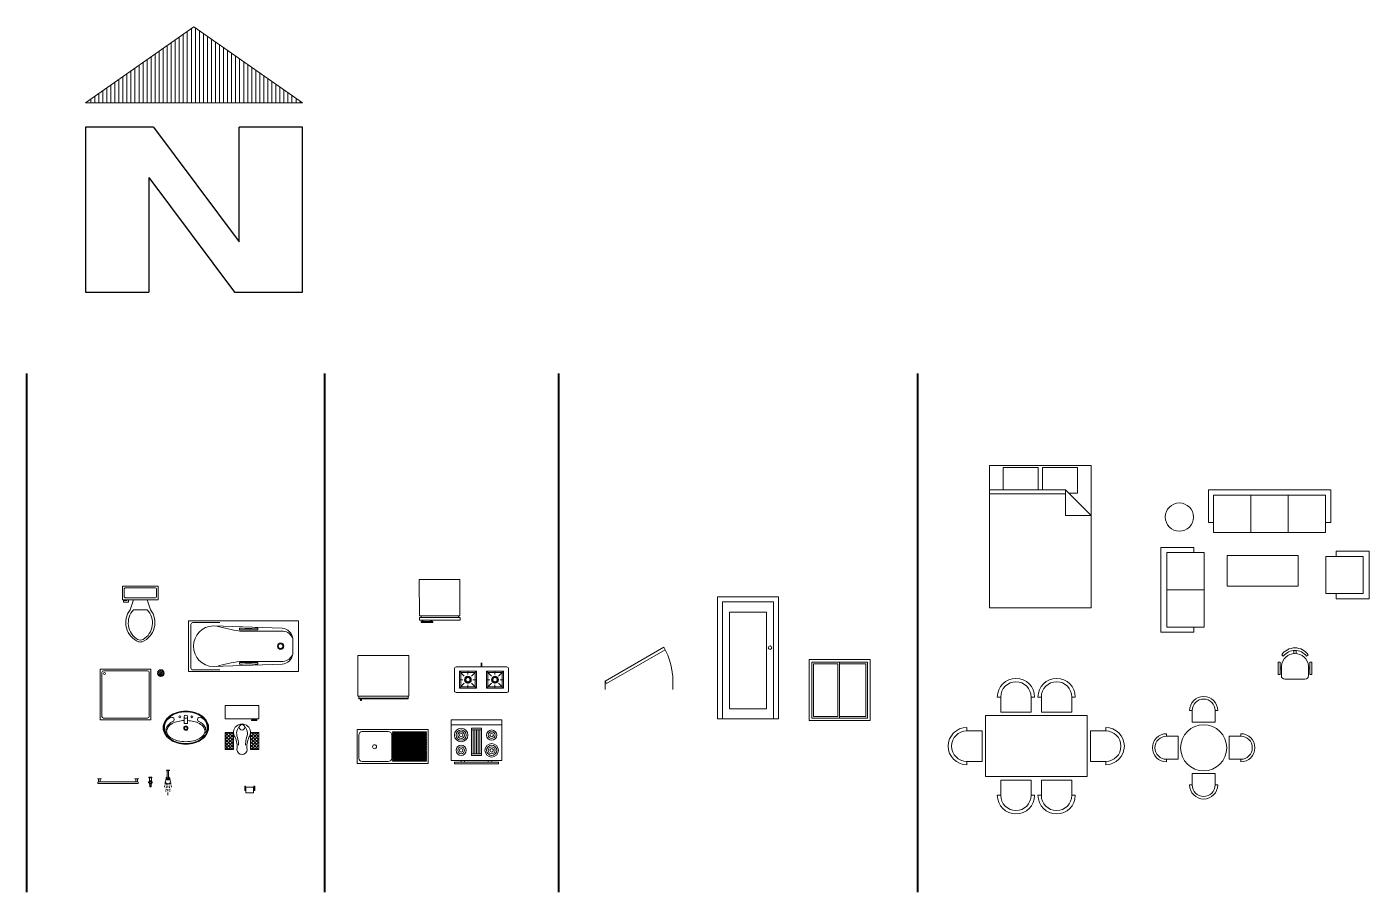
# Model space of a CAD drawing. Header units: inches. Extents: x 1987 to 3775, y 142 to 1299.
# Drawn here: x 2982 to 3775, y 142 to 653 of the extents above; entities that cross this region are included whole.
import ezdxf

# ---------------------------------------------------------------- set-up
doc = ezdxf.new("R2010")
doc.units = ezdxf.units.IN
doc.header["$MEASUREMENT"] = 0
for name, color, linetype, lineweight in [('DOOR_0.09', 44, 'Continuous', 9), ('ELEV_LINE_0.09', 63, 'Continuous', 9), ('FURNITURE', 36, 'Continuous', 15), ('Kitchen Fixture', 213, 'Continuous', 15), ('TEXT', 7, 'Continuous', 13), ('Toilet Fixture_0.09', 54, 'Continuous', 9), ('WALL_0.40', 7, 'Continuous', 40)]:
    doc.layers.add(name, color=color, linetype=linetype, lineweight=lineweight)

# ---------------------------------------------------------------- blocks, each defined once
blk = doc.blocks.new('*U98')
for p, q in [((9.5, -6), (9.5, -2)), ((-10, -8.5), (-8, -8.5)), ((-10, -9.5), (-10, -8.5)), ((-7, -9.5), (-10, -9.5)), ((-8, -8.5), (-8, -8)), ((-7, -8), (-7, -9.5)), ((-4, -8), (-6, -14)), ((4, -14), (-4, -14)), ((4, -8), (6, -14))]:
    blk.add_line(p, q)
blk.add_lwpolyline([(10.5, -8), (10.5, 0), (-10.5, 0), (-10.5, -8)], close=True)
for points in [[(-9.5, -2), (-9.5, -6)], [(8.5, -1), (-8.5, -1)], [(-8.5, -7), (8.5, -7)]]:
    blk.add_lwpolyline(points)
for centre, radius, start, end in [((-8.62, -1.88), 0.884, 81.8699, 188.1301), ((-8.62, -6.12), 0.884, 171.8699, 278.1301), ((8.62, -1.88), 0.884, 351.8699, 98.1301), ((8.62, -6.12), 0.884, 261.8699, 8.1301), ((3.52, -21.58), 12.17, 141.46911, 247.97143), ((4.2, -21.82), 11.33, 136.36773, 238.94682), ((-3.52, -21.58), 12.17, 292.02843, 38.53071), ((-4.2, -21.82), 11.33, 301.05301, 43.63209), ((0, -27.88), 4, 245.73182, 294.26817), ((0, -29), 4, 254.86053, 285.13947)]:
    blk.add_arc(centre, radius, start, end)
blk = doc.blocks.new('*U100')
for p, q in [((0, 0), (0, -5)), ((40, 0), (40, -5))]:
    blk.add_line(p, q)
blk.add_lwpolyline([(0, 0), (34.64, 20), (35.52, 18.48), (0.87, -1.52)], close=True)
blk.add_arc((0, 0), 40, 0, 30)
blk = doc.blocks.new('*U103')
blk.add_lwpolyline([(3.12, 0.01), (0.12, 0.01), (0.12, 72.01), (36.12, 72.01), (36.12, 0.01), (33.12, 0.01)])
for points in [[(33.12, 68.99), (33.12, 0.01), (3.12, 0.01), (3.12, 68.99)], [(29.12, 6.01), (29.12, 62.99), (7.12, 62.99), (7.12, 6.01)]]:
    blk.add_lwpolyline(points, close=True)
blk.add_circle((31.12, 42.01), 1)
blk = doc.blocks.new('*U105')
for p, q in [((1.5, 1.5), (1.5, 34.5)), ((1.5, 34.5), (18, 34.5)), ((18, 1.5), (18, 34.5)), ((18, 34.5), (34.5, 34.5)), ((34.5, 34.5), (34.5, 1.5)), ((18, 1.5), (1.5, 1.5)), ((34.5, 1.5), (18, 1.5))]:
    blk.add_line(p, q)
blk.add_lwpolyline([(0, 0), (0, 36), (36, 36), (36, 0)], close=True)
for points in [[(17, 33.5), (17, 2.5), (2.5, 2.5), (2.5, 33.5), (17, 33.5)], [(18, 33.5), (33.5, 33.5), (33.5, 2.5), (18, 2.5)]]:
    blk.add_lwpolyline(points)
blk = doc.blocks.new('Bed - Queen')
at = {"linetype": 'Continuous'}
for p, q in [((0, -80.00003), (0, 4)), ((0, 4), (59.99999, 4)), ((7.99999, 2.8), (28.79998, 2.8)), ((7.99999, -10.4), (7.99999, 2.8)), ((28.79998, 2.8), (28.79998, -10.4)), ((31.19999, 2.8), (51.99999, 2.8)), ((31.19999, -10.4), (31.19999, 2.8)), ((51.99999, 2.8), (51.99999, -12.4)), ((59.99999, 4), (59.99999, -80.00003)), ((0, -10.4), (44.8, -10.4)), ((44.8, -12.8), (0, -12.8)), ((59.99999, -25.6), (44.8, -10.4)), ((44.8, -10.4), (44.8, -25.6)), ((51.99999, -12.4), (46.79936, -12.4)), ((44.8, -25.6), (59.99999, -25.6)), ((59.99999, -80.00003), (0, -80.00003))]:
    blk.add_line(p, q, dxfattribs=at)
blk = doc.blocks.new('A$C02903F4E')
at = {"layer": 'FURNITURE', "ltscale": 50}
for p, q in [((-8.11, 14.5), (-8.11, 16.34)), ((-6.7, 14.5), (-6.7, 16.34)), ((-17.27, 2.34), (-17.27, 9.24)), ((-17.01, 9.5), (-16.46, 9.5)), ((-16.2, 9.24), (-16.2, 2.34)), ((-14.28, 13.05), (-15.22, 13.76)), ((-0.54, 13.05), (0.4, 13.76)), ((1.38, 9.24), (1.38, 2.34)), ((2.19, 9.5), (1.64, 9.5)), ((2.45, 2.34), (2.45, 9.24)), ((-16.46, 2.08), (-17.01, 2.08)), ((-16.2, 5.26), (-16.2, 6.41)), ((-16.2, 6.41), (-15.45, 6.41)), ((-15.45, 5.26), (-16.2, 5.26)), ((-15.45, 1.51), (-15.45, 7.2)), ((-15.45, 6.41), (-15.45, 5.26)), ((0.63, 7.2), (0.63, 1.51)), ((1.38, 6.41), (0.63, 6.41)), ((0.63, 6.41), (0.63, 5.26)), ((0.63, 5.26), (1.38, 5.26)), ((1.38, 5.26), (1.38, 6.41)), ((1.64, 2.08), (2.19, 2.08)), ((-1.51, -0.63), (-13.31, -0.63))]:
    blk.add_line(p, q, dxfattribs=at)
for centre, radius, start, end in [((-7.41, 8.43), 9.46, 34.3334, 145.6666), ((-7.41, 7.61), 8.76, 38.36664, 141.63336), ((-17.01, 9.24), 0.258, 90, 180), ((-16.46, 9.24), 0.258, 0, 90), ((-7.41, 6.46), 8.07, 5.24347, 174.75653), ((1.64, 9.24), 0.258, 90, 180), ((2.19, 9.24), 0.258, 0, 90), ((-17.01, 2.34), 0.258, 180, 270), ((-16.46, 2.34), 0.258, 270, 0), ((-13.31, 1.51), 2.14, 180, 270), ((-1.51, 1.51), 2.14, 270, 0), ((1.64, 2.34), 0.258, 180, 270), ((2.19, 2.34), 0.258, 270, 0)]:
    blk.add_arc(centre, radius, start, end, dxfattribs=at)
blk = doc.blocks.new('A$C2E53110E')
at = {"layer": 'FURNITURE'}
for p, q in [((-15.4, 32.48), (-16.91, 32.48)), ((-15.4, 32.48), (-15.4, 25.68)), ((-0.28, 32.48), (-1.79, 32.48)), ((-1.79, 32.48), (-1.79, 25.68)), ((-1.79, 25.68), (-15.4, 25.68)), ((-30.52, 18.87), (-30.52, 17.36)), ((-30.52, 17.36), (-23.72, 17.36)), ((-23.72, 17.36), (-23.72, 3.75)), ((13.33, 17.36), (6.53, 17.36)), ((6.53, 3.75), (6.53, 17.36)), ((13.33, 17.36), (13.33, 18.87)), ((-30.52, 3.75), (-23.72, 3.75)), ((-30.52, 3.75), (-30.52, 2.24)), ((13.33, 3.75), (6.53, 3.75)), ((13.33, 2.24), (13.33, 3.75)), ((-15.4, -4.57), (-1.79, -4.57)), ((-15.4, -11.37), (-15.4, -4.57)), ((-1.79, -11.37), (-1.79, -4.57)), ((-16.91, -11.37), (-15.4, -11.37)), ((-1.79, -11.37), (-0.28, -11.37))]:
    blk.add_line(p, q, dxfattribs=at)
blk.add_circle((-8.59, 10.55), 13.61, dxfattribs=at)
for centre, radius, start, end in [((-8.59, 32.48), 8.32, 0, 180), ((-8.59, 32.48), 6.81, 0, 180), ((-30.52, 10.55), 8.32, 90, 270), ((-30.52, 10.55), 6.81, 90, 270), ((13.33, 10.55), 8.32, 270, 90), ((13.33, 10.55), 6.81, 270, 90), ((-8.59, -11.37), 8.32, 180, 0), ((-8.59, -11.37), 6.81, 180, 0)]:
    blk.add_arc(centre, radius, start, end, dxfattribs=at)
blk = doc.blocks.new('A$C69E77B31')
at = {"layer": 'FURNITURE', "ltscale": 50}
for p, q in [((-44.64, 47), (-46.64, 47)), ((-44.64, 47), (-44.64, 38)), ((-24.64, 47), (-26.64, 47)), ((-26.64, 47), (-26.64, 38)), ((-22.64, 47), (-20.64, 47)), ((-20.64, 47), (-20.64, 38)), ((-2.64, 47), (-2.64, 38)), ((-2.64, 47), (-0.64, 47)), ((-26.64, 38), (-44.64, 38)), ((-20.64, 38), (-2.64, 38)), ((-64.64, 29), (-64.64, 27)), ((-64.64, 27), (-55.64, 27)), ((-55.64, 27), (-55.64, 9)), ((17.36, 27), (8.36, 27)), ((8.36, 9), (8.36, 27)), ((17.36, 27), (17.36, 29)), ((-64.64, 9), (-55.64, 9)), ((-64.64, 9), (-64.64, 7)), ((17.36, 9), (8.36, 9)), ((17.36, 7), (17.36, 9)), ((-44.64, -2), (-26.64, -2)), ((-44.64, -11), (-44.64, -2)), ((-26.64, -11), (-26.64, -2)), ((-2.64, -2), (-20.64, -2)), ((-20.64, -11), (-20.64, -2)), ((-2.64, -11), (-2.64, -2)), ((-46.64, -11), (-44.64, -11)), ((-26.64, -11), (-24.64, -11)), ((-20.64, -11), (-22.64, -11)), ((-0.64, -11), (-2.64, -11))]:
    blk.add_line(p, q, dxfattribs=at)
at = {"layer": 'FURNITURE'}
blk.add_lwpolyline([(-53.64, 0), (-53.64, 36), (6.36, 36), (6.36, 0), (-53.64, 0)], dxfattribs=at)
at = {"layer": 'FURNITURE', "ltscale": 50}
for centre, radius, start, end in [((-35.64, 47), 11, 0, 180), ((-35.64, 47), 9, 0, 180), ((-11.64, 47), 11, 0, 180), ((-11.64, 47), 9, 0, 180), ((-64.64, 18), 11, 90, 270), ((-64.64, 18), 9, 90, 270), ((17.36, 18), 11, 270, 90), ((17.36, 18), 9, 270, 90), ((-35.64, -11), 11, 180, 0), ((-35.64, -11), 9, 180, 0), ((-11.64, -11), 11, 180, 0), ((-11.64, -11), 9, 180, 0)]:
    blk.add_arc(centre, radius, start, end, dxfattribs=at)
blk = doc.blocks.new('A$C20F47652')
at = {"layer": 'FURNITURE', "ltscale": 50}
for p, q in [((0, -5.44), (0, 16.56)), ((22, 16.56), (0, 16.56)), ((6, 16.56), (6, 19.57)), ((25.53, 19.57), (6, 19.57)), ((22, -5.44), (22, 16.56)), ((25.53, -8.56), (25.53, 19.57)), ((22, -5.44), (0, -5.44)), ((6, -8.56), (6, -5.44)), ((25.53, -8.56), (6, -8.56))]:
    blk.add_line(p, q, dxfattribs=at)
blk = doc.blocks.new('A$C0850798D')
at = {"layer": 'FURNITURE', "ltscale": 50}
for p, q in [((-25.53, -8.98), (-25.53, 41.15)), ((-25.53, 41.15), (-6, 41.15)), ((-6, 38.14), (-6, 41.15)), ((-22, -5.86), (-22, 38.14)), ((-22, 38.14), (0, 38.14)), ((0, 16.14), (0, 38.14)), ((-22, 16.14), (0, 16.14)), ((0, -5.86), (0, 16.14)), ((-22, -5.86), (0, -5.86)), ((-6, -8.98), (-6, -5.86)), ((-25.53, -8.98), (-6, -8.98))]:
    blk.add_line(p, q, dxfattribs=at)
blk = doc.blocks.new('A$C29E35D74')
at = {"layer": 'FURNITURE', "ltscale": 50}
for p, q in [((-14.08, 3.12), (-14.08, -16)), ((57.95, 3.12), (-14.08, 3.12)), ((-11.17, 0), (-11.17, -22)), ((54.83, 0), (-11.17, 0)), ((10.83, 0), (10.83, -22)), ((10.83, 0), (10.83, -22)), ((32.83, 0), (32.83, -22)), ((54.83, 0), (54.83, -22)), ((57.95, 3.12), (57.95, -16)), ((-11.17, -16), (-14.08, -16)), ((32.83, -22), (-11.17, -22)), ((54.83, -22), (32.83, -22)), ((57.95, -16), (54.83, -16))]:
    blk.add_line(p, q, dxfattribs=at)
blk = doc.blocks.new('Water Hole')
at = {"layer": 'Toilet Fixture_0.09'}
for p, q in [((654779.63, 479848.58), (654782.04, 479850.98)), ((654779.69, 479849.7), (654780.91, 479850.92)), ((654779.97, 479847.85), (654782.76, 479850.64)), ((654780.52, 479847.34), (654783.27, 479850.09)), ((654781.29, 479847.05), (654783.56, 479849.32)), ((654782.63, 479847.33), (654783.28, 479847.98))]:
    blk.add_line(p, q, dxfattribs=at)
blk.add_circle((654781.58, 479849.03), 2, dxfattribs=at)
blk = doc.blocks.new('A$C00294823')
at = {"layer": 'Toilet Fixture_0.09'}
for points in [[(13.39, 19.46, -0.073221), (18.69, 18.68, -0.084204), (22.86, 16.61, -0.106479), (26.06, 13.05, -0.1519), (26.78, 9.73, -0.130253), (25.84, 6.18, -0.106479), (22.86, 2.85, -0.084204), (18.69, 0.78, -0.073221), (13.39, 0, -0.073221), (8.1, 0.78, -0.084204), (3.92, 2.85, -0.106479), (0.94, 6.18, -0.130253), (0, 9.73, -0.130253), (0.94, 13.28, -0.106479), (3.92, 16.61, -0.084204), (8.1, 18.68, -0.073221)], [(13.39, 19.05, -0.073221), (18.57, 18.28, -0.084204), (22.62, 16.28, -0.106479), (25.69, 12.84, -0.152752), (26.37, 9.75, -0.130923), (25.48, 6.39, -0.106479), (22.62, 3.19, -0.084204), (18.57, 1.18, -0.073221), (13.39, 0.42, -0.073221), (8.22, 1.18, -0.084204), (4.17, 3.19, -0.106479), (1.3, 6.39, -0.130253), (0.42, 9.73, -0.130253), (1.3, 13.08, -0.106479), (4.17, 16.28, -0.084204), (8.22, 18.28, -0.073221)]]:
    blk.add_lwpolyline(points, format="xyb", close=True, dxfattribs=at)
for points in [[(2.18, 8.24, -0.440274), (2.22, 10.24, -0.183567), (5.65, 13.3, 1.108785), (4.26, 15.71, 0.453461), (1.85, 6.58, 0.531728)], [(12.37, 16.17), (12.37, 12.42, 0.414214), (12.69, 12.09), (14.09, 12.09, 0.414214), (14.42, 12.42), (14.42, 16.17)], [(24.54, 8.18, 0.461537), (24.56, 10.24, 0.183567), (21.13, 13.3, -1.108785), (22.52, 15.71, -0.453461), (24.93, 6.58, -0.531728)], [(13.35, 1.44, -0.056158), (8.78, 1.95, -0.069921), (5.32, 3.27, -0.106037), (2.56, 5.66), (1.99, 7.69), (2.72, 9.86, -0.106037), (5.32, 12.12, -0.069921), (8.78, 13.43, -0.044222), (12.37, 13.93, -0.056158)], [(14.42, 13.92, -0.04309), (17.92, 13.43, -0.069921), (21.37, 12.12, -0.106037), (23.98, 9.86), (24.7, 7.69), (23.98, 5.53, -0.106037), (21.37, 3.27, -0.069921), (17.92, 1.95, -0.056158), (13.35, 1.44, -0.056158)]]:
    blk.add_lwpolyline(points, format="xyb", dxfattribs=at)
for centre, radius in [((9.78, 16.17), 0.556), ((13.39, 16.17), 1.02), ((17.01, 16.17), 0.556), ((13.39, 9.45), 1.25), ((13.39, 9.45), 0.834)]:
    blk.add_circle(centre, radius, dxfattribs=at)
blk = doc.blocks.new('A$C08D313BD')
at = {"layer": 'Toilet Fixture_0.09'}
for points in [[(-4.06, 2.01), (-4.56, 2.01), (-4.56, 4), (-4.06, 4)], [(-3.81, 2.01), (-4.56, 2.01), (-4.56, 1.51), (-3.81, 1.51)], [(-3.81, 3.49), (0.69, 3.49), (0.69, 0), (-3.81, 0)], [(0.69, 2.01), (1.44, 2.01), (1.44, 1.51), (0.69, 1.51)], [(0.94, 2.01), (1.44, 2.01), (1.44, 4), (0.94, 4)]]:
    blk.add_lwpolyline(points, close=True, dxfattribs=at)
blk = doc.blocks.new('A$C7DEE08CA')
at = {"layer": 'Toilet Fixture_0.09'}
for p, q in [((-16.42, 0), (-16.42, 10)), ((-16.42, 10), (-11.42, 10)), ((-12.21, 10), (-16.42, 5.79)), ((-14.16, 10), (-16.42, 7.73)), ((-16.1, 10), (-16.42, 9.68)), ((-16.42, 10), (-11.42, 5)), ((-11.42, 8.84), (-16.42, 3.84)), ((-16.42, 8.06), (-11.42, 3.06)), ((-14.48, 10), (-11.42, 6.95)), ((-12.53, 10), (-11.42, 8.89)), ((-11.42, 10), (-11.42, 0)), ((-1.42, 10), (-1.42, 0)), ((3.58, 10), (-1.42, 10)), ((3.34, 10), (-1.42, 5.23)), ((1.4, 10), (-1.42, 7.18)), ((-0.55, 10), (-1.42, 9.12)), ((-1.42, 8.61), (3.58, 3.61)), ((3.58, 8.29), (-1.42, 3.29)), ((-0.87, 10), (3.58, 5.56)), ((1.08, 10), (3.58, 7.5)), ((3.02, 10), (3.58, 9.45)), ((3.58, 0), (3.58, 10)), ((-11.42, 6.9), (-16.42, 1.9)), ((-16.42, 6.11), (-11.42, 1.11)), ((-16.42, 4.17), (-12.26, 0)), ((-16.42, 2.22), (-14.2, 0)), ((-16.42, 0.28), (-16.14, 0)), ((-11.42, 4.96), (-16.38, 0)), ((-11.42, 3.01), (-14.44, 0)), ((-11.42, 1.07), (-12.49, 0)), ((-1.42, 6.67), (3.58, 1.67)), ((3.58, 6.34), (-1.42, 1.34)), ((-1.42, 4.73), (3.3, 0)), ((-1.42, 2.78), (1.36, 0)), ((-1.42, 0.84), (-0.59, 0)), ((3.58, 4.4), (-0.82, 0)), ((3.58, 2.45), (1.12, 0)), ((3.58, 0.51), (3.07, 0)), ((-11.42, 0), (-16.42, 0)), ((-1.42, 0), (3.58, 0))]:
    blk.add_line(p, q, dxfattribs=at)
blk.add_lwpolyline([(-16.42, 26), (3.58, 26), (3.58, 18), (-16.42, 18)], close=True, dxfattribs=at)
blk.add_lwpolyline([(2.26, 18), (2.26, 17), (-0.74, 17), (-0.74, 17.5), (2.26, 17.5), (1.76, 17.5), (1.76, 18)], dxfattribs=at)
blk.add_circle((-6.42, 13), 1.61, dxfattribs=at)
for centre, radius, start, end in [((-6.42, 10), 5, 325.22906, 214.77094), ((-21.73, 1.75), 12.43, 351.89015, 25.71837), ((8.88, 1.75), 12.43, 154.28163, 188.10985), ((-6.42, 0), 3, 180, 0)]:
    blk.add_arc(centre, radius, start, end, dxfattribs=at)
for points in [[(-8.43, 2.54), (-8.52, 3.7), (-8.69, 6.16), (-10.22, 9.89), (-8.88, 12.25), (-8.22, 13.42)], [(-4.42, 2.54), (-4.33, 3.7), (-4.16, 6.16), (-2.63, 9.89), (-3.97, 12.25), (-4.63, 13.42)]]:
    blk.add_open_spline(points, degree=3, knots=[0, 0, 0, 0, 3.520146, 7.428567, 11.251191, 11.251191, 11.251191, 11.251191], dxfattribs=at)
blk = doc.blocks.new('A$C03F618C1')
at = {"layer": 'Toilet Fixture_0.09'}
for p, q in [((-1.55, 6.75), (-1.06, 8.89)), ((-0.93, 9.41), (-0.93, 8.85)), ((0.92, 9.41), (0.92, 8.85)), ((1.54, 6.75), (1.06, 8.89)), ((-1.98, 3.82), (-1.85, 4.85)), ((-1.71, 5.47), (-1.61, 6.39)), ((-1.21, 1.31), (-1.16, 1.84)), ((-1.11, 2.37), (-1.06, 2.91)), ((-1, 3.48), (-0.92, 4.37)), ((-0.85, 5.01), (-0.81, 5.49)), ((0, 5.32), (0, 5.92)), ((0, 3.59), (0, 4.68)), ((0, 1.57), (0, 2.74)), ((0, -0.8), (0, 0.8)), ((0.85, 5.01), (0.8, 5.49)), ((0.99, 3.48), (0.91, 4.37)), ((1.1, 2.37), (1.05, 2.91)), ((1.2, 1.31), (1.15, 1.84)), ((1.78, 5.47), (1.68, 6.39)), ((2.05, 3.82), (1.92, 4.85))]:
    blk.add_line(p, q, dxfattribs=at)
for points in [[(0.92, 9.2, -0.037038), (0.99, 9.1, -0.138318), (1.06, 8.85, -0.138318), (0.99, 8.59, -0.107063), (0.75, 8.34, -0.080523), (0.42, 8.19, -0.068353), (0, 8.13, -0.068353), (-0.42, 8.19, -0.080523), (-0.75, 8.34, -0.107063), (-0.99, 8.59, -0.138318), (-1.06, 8.85, -0.138318), (-0.99, 9.1, -0.034344), (-0.93, 9.2, -0.080523)], [(0.39, 9.85, -0.063152), (0.65, 9.75, -0.10552), (0.86, 9.58, -0.166556), (0.92, 9.41, -0.166556), (0.86, 9.24, -0.10552), (0.65, 9.06, -0.068258), (0.37, 8.96, -0.054428), (0, 8.91, -0.054428), (-0.37, 8.96, -0.068258), (-0.66, 9.06, -0.10552), (-0.87, 9.24, -0.166556), (-0.93, 9.41, -0.166556), (-0.87, 9.58, -0.10552), (-0.66, 9.75, -0.063152), (-0.4, 9.85, -0.054428)], [(0.92, 9.36, -0.045176), (0.92, 9.31, -0.166556), (0.86, 9.14, -0.10552), (0.65, 8.96, -0.068258), (0.37, 8.86, -0.054428), (0, 8.82, -0.054428), (-0.37, 8.86, -0.068258), (-0.66, 8.96, -0.10552), (-0.87, 9.14, -0.166556), (-0.93, 9.31, -0.045176), (-0.92, 9.36, -0.10552)], [(0.92, 8.85, -0.166556), (0.86, 8.69, -0.10552), (0.65, 8.51, -0.068258), (0.37, 8.4, -0.054428), (0, 8.36, -0.054428), (-0.37, 8.4, -0.068258), (-0.66, 8.51, -0.10552), (-0.87, 8.69, -0.166556), (-0.93, 8.85, -0.166556)], [(0.39, 9.38, -0.130501), (0.36, 9.27, -0.106504), (0.28, 9.18, -0.08409), (0.15, 9.11, -0.073064), (0, 9.09, -0.073064), (-0.16, 9.11, -0.08409), (-0.28, 9.18, -0.106504), (-0.37, 9.27, -0.130501), (-0.4, 9.38, -0.130501)]]:
    blk.add_lwpolyline(points, format="xyb", dxfattribs=at)
for points in [[(0, 13.9), (-0.87, 13.9), (-0.87, 13.78)], [(-0.87, 13.78), (-0.49, 13.5), (-0.4, 13.5)], [(-0.87, 13.78), (0, 13.78)], [(-0.4, 9.38), (-0.4, 13.5)], [(-0.4, 13.5), (0, 13.5)], [(0, 13.9), (0.86, 13.9), (0.86, 13.78)], [(0.86, 13.78), (0, 13.78)], [(0.39, 13.5), (0, 13.5)], [(0.86, 13.78), (0.49, 13.5), (0.39, 13.5)], [(0.39, 9.38), (0.39, 13.5)]]:
    blk.add_lwpolyline(points, dxfattribs=at)
for centre, start, end in [((-0.06, 7.66), 211.50812, 272.04242), ((0.06, 7.66), 267.95758, 328.49188)]:
    blk.add_arc(centre, 1.74, start, end, dxfattribs=at)
blk = doc.blocks.new('A$C4B8860F0')
at = {"layer": 'Toilet Fixture_0.09'}
h = blk.add_hatch(color=256, dxfattribs=at)
h.paths.add_polyline_path([(-1.04, 1.64, 1), (0.22, 1.64, 1)])
h.paths.add_polyline_path([(0.06, 1.64, -1), (-0.88, 1.64, -1)], flags=16)
for p, q in [((-1.23, 1.86), (-1.5, 1.93)), ((-1.5, 1.93), (-1.5, 1.35)), ((-1.5, 1.35), (-1.23, 1.42)), ((0.45, 4.52), (-1.26, 4.52)), ((-1.26, 4.52), (-1.26, 4.38)), ((-0.7, 2.74), (-1.21, 2.44)), ((-1.21, 2.44), (-1.01, 2.24)), ((-1.01, 1.03), (-1.21, 0.84)), ((-1.21, 0.84), (-0.7, 0.54)), ((-1.12, 4.24), (0.3, 4.24)), ((-0.97, 4.24), (-0.97, 2.58)), ((-0.81, 0.21), (-0.81, -0.98)), ((-0.63, 2.46), (-0.7, 2.74)), ((-0.7, 2.74), (-0.7, 2.74)), ((-0.7, 0.54), (-0.63, 0.81)), ((-0.41, 4.52), (-0.41, 4.81)), ((-0.12, 2.74), (-0.19, 2.46)), ((-0.19, 0.81), (-0.11, 0.54)), ((-0.11, 2.74), (-0.12, 2.74)), ((0.4, 2.44), (-0.11, 2.74)), ((-0.11, 0.54), (0.4, 0.84)), ((0, 0.21), (0, -0.97)), ((0.16, 4.24), (0.16, 2.58)), ((0.2, 2.23), (0.4, 2.43)), ((0.4, 0.84), (0.2, 1.04)), ((0.4, 2.43), (0.4, 2.44)), ((0.4, 0.84), (0.4, 0.84)), ((0.7, 1.93), (0.42, 1.85)), ((0.42, 1.42), (0.7, 1.35)), ((0.45, 4.38), (0.45, 4.52)), ((0.7, 1.35), (0.7, 1.93)), ((-0.82, -0.23), (-0.01, -0.23)), ((-0.81, -0.42), (0, -0.42)), ((-0.81, -0.42), (0, -0.42)), ((-0.81, -0.57), (0, -0.57)), ((-0.81, -0.72), (0, -0.72)), ((-0.81, -0.72), (0, -0.72)), ((-0.81, -0.86), (0, -0.86)), ((-0.8, -1.01), (-0.01, -1.01)), ((-0.8, -1.01), (-0.01, -1.01)), ((-0.74, -1.16), (-0.07, -1.16))]:
    blk.add_line(p, q, dxfattribs=at)
for centre, radius in [((-0.41, 1.64), 0.631), ((-0.4, 1.63), 0.472)]:
    blk.add_circle(centre, radius, dxfattribs=at)
for centre, radius, start, end in [((-1.12, 4.38), 0.142, 180, 270), ((-0.41, 1.64), 0.852, 134.86963, 164.90125), ((-0.41, 1.64), 0.852, 194.95943, 225.02853), ((-0.41, 1.64), 0.852, 75.28072, 104.71928), ((-0.41, 1.64), 0.852, 255.08997, 285.12718), ((-0.41, 1.64), 0.852, 14.55987, 44.47628), ((-0.41, 1.64), 0.852, 315.23847, 345.44013), ((0.3, 4.38), 0.142, 270, 0)]:
    blk.add_arc(centre, radius, start, end, dxfattribs=at)
for points, knots in [([(-0.81, 0.21), (-0.85, 0.27), (-0.96, 0.41), (-0.97, 0.59), (-0.97, 0.7)], [0, 0, 0, 0, 0.2067229, 0.5222176, 0.5222176, 0.5222176, 0.5222176]), ([(0, 0.21), (0.05, 0.27), (0.16, 0.41), (0.16, 0.59), (0.16, 0.7)], [0, 0, 0, 0, 0.2227026, 0.5251463, 0.5251463, 0.5251463, 0.5251463]), ([(-0.74, -1.16), (-0.75, -1.14), (-0.79, -1.08), (-0.8, -1.01), (-0.81, -0.98)], [0, 0, 0, 0, 0.0840494, 0.1969659, 0.1969659, 0.1969659, 0.1969659]), ([(-0.07, -1.16), (-0.06, -1.14), (-0.03, -1.08), (-0.01, -1.01), (0, -0.97)], [0, 0, 0, 0, 0.0835318, 0.199803, 0.199803, 0.199803, 0.199803])]:
    blk.add_open_spline(points, degree=3, knots=knots, dxfattribs=at)
blk = doc.blocks.new('A$C7B8B5541')
at = {"layer": 'Toilet Fixture_0.09'}
for p, q in [((-16.42, 3), (-16.42, 2.88)), ((-16.29, 2.75), (-14.54, 2.75)), ((-15.92, 2.75), (-15.92, 1)), ((-15.92, 1), (7.08, 1)), ((-15.92, 0), (7.08, 0)), ((-14.92, 2.75), (-14.92, 1)), ((-14.42, 3), (-14.42, 2.88)), ((5.58, 3), (5.58, 2.88)), ((5.71, 2.75), (7.46, 2.75)), ((6.08, 2.75), (6.08, 1)), ((7.08, 1), (7.08, 2.75)), ((7.58, 2.88), (7.58, 3))]:
    blk.add_line(p, q, dxfattribs=at)
for centre, radius, start, end in [((-16.29, 2.88), 0.125, 180, 270), ((-15.92, 0.5), 0.5, 90, 270), ((-14.54, 2.88), 0.125, 270, 0), ((5.71, 2.88), 0.125, 180, 270), ((7.08, 0.5), 0.5, 270, 90), ((7.46, 2.88), 0.125, 270, 0)]:
    blk.add_arc(centre, radius, start, end, dxfattribs=at)
blk = doc.blocks.new('A$C0E887007')
at = {"layer": 'Toilet Fixture_0.09'}
for p, q in [((22.27, 30), (-7.73, 30)), ((-7.73, 30), (-7.73, 0)), ((-6.73, 28), (-6.73, 2)), ((20.27, 29), (-5.73, 29)), ((21.27, 2), (21.27, 28)), ((22.27, 0), (22.27, 30)), ((-7.73, 0), (22.27, 0)), ((-5.73, 1), (20.27, 1))]:
    blk.add_line(p, q, dxfattribs=at)
blk.add_circle((-5.19, 27.37), 0.614, dxfattribs=at)
for centre, start, end in [((-5.73, 28), 90, 180), ((20.27, 28), 0, 90), ((-5.73, 2), 180, 270), ((20.27, 2), 270, 0)]:
    blk.add_arc(centre, 1, start, end, dxfattribs=at)
blk = doc.blocks.new('A$C2D921100')
at = {"layer": 'Toilet Fixture_0.09'}
for p, q in [((-47.07, 0), (-47.07, 30)), ((-47.07, 30), (17.93, 30)), ((-45.65, 15), (-45.65, 27.82)), ((-44.49, 28.98), (-28.68, 28.98)), ((-32.56, 27.02), (8.19, 25.66)), ((-15.49, 25.59), (-17.03, 25.59)), ((-17.03, 24.62), (-17.03, 25.59)), ((-15.49, 24.62), (-17.03, 24.62)), ((8.88, 23.98), (-16.86, 23.98)), ((-7.79, 25.59), (-6.25, 25.59)), ((-6.25, 24.62), (-7.79, 24.62)), ((-6.25, 25.59), (-6.25, 24.62)), ((17.93, 30), (17.93, 0)), ((14.46, 19.7), (14.46, 15)), ((-45.65, 15), (-45.65, 2.18)), ((14.46, 10.3), (14.46, 15)), ((-47.07, 0), (17.93, 0)), ((-44.49, 1.02), (-28.68, 1.02)), ((-32.56, 2.98), (8.19, 4.34)), ((-15.49, 5.45), (-17.03, 5.45)), ((-17.03, 5.45), (-17.03, 4.49)), ((-15.49, 4.49), (-17.03, 4.49)), ((8.88, 6.02), (-16.86, 6.02)), ((-6.25, 5.45), (-7.79, 5.45)), ((-7.79, 4.49), (-6.25, 4.49)), ((-6.25, 4.49), (-6.25, 5.45))]:
    blk.add_line(p, q, dxfattribs=at)
for radius in [1.89, 1.39]:
    blk.add_circle((7.31, 15.01), radius, dxfattribs=at)
for centre, radius, start, end in [((-44.49, 27.82), 1.15, 90, 180), ((-32.26, 15.22), 11.8, 91.4694, 181.07388), ((0.2, 137.25), 114.55, 254.50379, 261.43479), ((-11.64, 78.9), 53.45, 265.87282, 274.12718), ((-11.64, -28.69), 53.45, 85.87282, 94.12718), ((7.54, 18.7), 6.99, 8.27518, 84.69995), ((7.9, 16.98), 7.07, 21.77345, 81.99341), ((-32.26, 14.78), 11.8, 178.92612, 268.5306), ((7.54, 11.3), 6.99, 275.30005, 351.72482), ((7.9, 13.02), 7.07, 278.00659, 338.22655), ((-44.49, 2.18), 1.15, 180, 270), ((0.2, -107.25), 114.55, 98.56521, 105.49621), ((-11.64, 58.76), 53.45, 265.87282, 274.12718), ((-11.64, -48.82), 53.45, 85.87282, 94.12718)]:
    blk.add_arc(centre, radius, start, end, dxfattribs=at)
blk = doc.blocks.new('Range-Oven - 30 in top')
for p, q in [((0, -3), (30, -3)), ((12, -6), (18, -6)), ((13, -20), (13, -6)), ((14, -6), (14, -20)), ((15, -20), (15, -6)), ((16, -6), (16, -20)), ((17, -20), (17, -6)), ((18, -20), (12, -20)), ((6, -24), (6, -25)), ((8, -25), (8, -24)), ((22, -25), (22, -24)), ((24, -24), (24, -25))]:
    blk.add_line(p, q)
for points in [[(0, -24), (0, 0), (30, 0), (30, -24)], [(12, -21), (12, -5), (18, -5), (18, -21)], [(2, -26), (2, -25), (28, -25), (28, -26)]]:
    blk.add_lwpolyline(points, close=True)
for centre, radius in [((6, -9), 4), ((6, -9), 3), ((6, -9), 2), ((24, -9), 3), ((24, -9), 2), ((6, -18), 3), ((6, -9), 1), ((24, -18), 4), ((24, -18), 3), ((24, -9), 1), ((6, -18), 2), ((6, -18), 1), ((24, -18), 2), ((24, -18), 1)]:
    blk.add_circle(centre, radius)
blk = doc.blocks.new('asg')
at = {"layer": 'Kitchen Fixture'}
blk.add_line((4471917.2, 4342461), (4471946.48, 4342461), dxfattribs=at)
for points in [[(4471916.75, 4342462.08), (4471946.75, 4342462.08), (4471946.75, 4342486.08), (4471916.75, 4342486.08)], [(4471917.2, 4342460.62), (4471946.48, 4342460.62), (4471946.48, 4342462.08), (4471917.2, 4342462.08)], [(4471918.26, 4342459.53), (4471918.94, 4342459.53), (4471918.94, 4342460.62), (4471918.26, 4342460.62)]]:
    blk.add_lwpolyline(points, close=True, dxfattribs=at)
blk = doc.blocks.new('A$C617D5D18')
at = {"layer": 'Kitchen Fixture'}
for p, q in [((-34.93, 20), (-34.93, 0)), ((7.07, 20), (-34.93, 20)), ((-33.81, 16.77), (-33.81, 3.18)), ((-16.48, 18.77), (-31.81, 18.77)), ((-14.48, 3.18), (-14.48, 16.77)), ((-13.96, 18.66), (-13.96, 18.18)), ((6.16, 18.66), (-13.96, 18.66)), ((-13.96, 18.18), (6.16, 18.18)), ((-13.96, 17.63), (-13.96, 17.15)), ((6.16, 17.63), (-13.96, 17.63)), ((-13.96, 17.15), (6.16, 17.15)), ((-13.96, 16.54), (-13.96, 16.05)), ((6.16, 16.54), (-13.96, 16.54)), ((-13.96, 16.05), (6.16, 16.05)), ((6.16, 18.18), (6.16, 18.66)), ((6.16, 17.15), (6.16, 17.63)), ((6.16, 16.05), (6.16, 16.54)), ((7.07, 0), (7.07, 20)), ((-13.96, 15.51), (-13.96, 15.03)), ((6.16, 15.51), (-13.96, 15.51)), ((-13.96, 15.03), (6.16, 15.03)), ((-13.96, 14.48), (-13.96, 14)), ((6.16, 14.48), (-13.96, 14.48)), ((-13.96, 14), (6.16, 14)), ((-13.96, 13.52), (-13.96, 13.04)), ((6.16, 13.52), (-13.96, 13.52)), ((-13.96, 13.04), (6.16, 13.04)), ((-13.96, 12.55), (-13.96, 12.07)), ((6.16, 12.55), (-13.96, 12.55)), ((-13.96, 12.07), (6.16, 12.07)), ((-13.96, 11.53), (-13.96, 11.04)), ((6.16, 11.53), (-13.96, 11.53)), ((-13.96, 11.04), (6.16, 11.04)), ((-13.96, 10.5), (-13.96, 10.02)), ((6.16, 10.5), (-13.96, 10.5)), ((-13.96, 10.02), (6.16, 10.02)), ((-13.96, 9.53), (-13.96, 9.05)), ((6.16, 9.53), (-13.96, 9.53)), ((-13.96, 9.05), (6.16, 9.05)), ((-13.96, 8.51), (-13.96, 8.03)), ((6.16, 8.51), (-13.96, 8.51)), ((-13.96, 8.03), (6.16, 8.03)), ((6.16, 15.03), (6.16, 15.51)), ((6.16, 14), (6.16, 14.48)), ((6.16, 13.04), (6.16, 13.52)), ((6.16, 12.07), (6.16, 12.55)), ((6.16, 11.04), (6.16, 11.53)), ((6.16, 10.02), (6.16, 10.5)), ((6.16, 9.05), (6.16, 9.53)), ((6.16, 8.03), (6.16, 8.51)), ((-34.93, 0), (7.07, 0)), ((-31.81, 1.18), (-16.48, 1.18)), ((-13.96, 7.54), (-13.96, 7.06)), ((6.16, 7.54), (-13.96, 7.54)), ((-13.96, 7.06), (6.16, 7.06)), ((-13.96, 6.58), (-13.96, 6.1)), ((6.16, 6.58), (-13.96, 6.58)), ((-13.96, 6.1), (6.16, 6.1)), ((-13.96, 5.62), (-13.96, 5.14)), ((6.16, 5.62), (-13.96, 5.62)), ((-13.96, 5.14), (6.16, 5.14)), ((-13.96, 4.66), (-13.96, 4.18)), ((6.16, 4.66), (-13.96, 4.66)), ((-13.96, 4.18), (6.16, 4.18)), ((-13.96, 3.7), (-13.96, 3.22)), ((6.16, 3.7), (-13.96, 3.7)), ((-13.96, 3.22), (6.16, 3.22)), ((-13.96, 2.74), (-13.96, 2.26)), ((6.16, 2.74), (-13.96, 2.74)), ((-13.96, 2.26), (6.16, 2.26)), ((-13.96, 1.78), (-13.96, 1.3)), ((6.16, 1.78), (-13.96, 1.78)), ((-13.96, 1.3), (6.16, 1.3)), ((6.16, 7.06), (6.16, 7.54)), ((6.16, 6.1), (6.16, 6.58)), ((6.16, 5.14), (6.16, 5.62)), ((6.16, 4.18), (6.16, 4.66)), ((6.16, 3.22), (6.16, 3.7)), ((6.16, 2.26), (6.16, 2.74)), ((6.16, 1.3), (6.16, 1.78))]:
    blk.add_line(p, q, dxfattribs=at)
blk.add_circle((-24.61, 9.88), 1.17, dxfattribs=at)
for centre, start, end in [((-31.81, 16.77), 90, 180), ((-16.48, 16.77), 0, 90), ((-31.81, 3.18), 180, 270), ((-16.48, 3.18), 270, 0)]:
    blk.add_arc(centre, 2, start, end, dxfattribs=at)
blk = doc.blocks.new('A$C64DC0AEB')
at = {"layer": 'Kitchen Fixture'}
h = blk.add_hatch(dxfattribs=at)
h.set_pattern_fill('ANSI37', color=256, scale=4, style=0)
h.set_pattern_definition([(45, (-4083.0973, 1530.8844), (-0.35355339, 0.35355339), []), (135, (-4083.0973, 1530.8844), (-0.35355339, -0.35355339), [])])
h.paths.add_polyline_path([(0.08, 7.5, 1), (2.58, 7.5, 1)], flags=17)
h.paths.add_polyline_path([(-13.42, 7.5, 1), (-15.92, 7.5, 1)], flags=17)
edge = h.paths.add_edge_path()
edge.add_arc((1.33, 7.5), 2, 0, 360)
edge = h.paths.add_edge_path()
edge.add_arc((-14.67, 7.5), 2, 0, 360)
for p, q in [((-6.92, 15), (-6.92, 17.49)), ((-6.42, 15), (-6.42, 17.49)), ((-19.67, 12.5), (-16.79, 9.62)), ((-14.67, 12.5), (-14.67, 10.5)), ((-12.55, 9.62), (-9.67, 12.5)), ((-3.67, 12.5), (-0.79, 9.62)), ((1.33, 12.5), (1.33, 10.5)), ((3.45, 9.62), (6.33, 12.5)), ((-19.67, 7.5), (-17.67, 7.5)), ((-19.67, 2.5), (-16.79, 5.38)), ((-14.67, 2.5), (-14.67, 4.5)), ((-12.55, 5.38), (-9.67, 2.5)), ((-9.67, 7.5), (-11.67, 7.5)), ((-3.67, 7.5), (-1.67, 7.5)), ((-3.67, 2.5), (-0.79, 5.38)), ((1.33, 2.5), (1.33, 4.5)), ((3.45, 5.38), (6.33, 2.5)), ((6.33, 7.5), (4.33, 7.5))]:
    blk.add_line(p, q, dxfattribs=at)
blk.add_lwpolyline([(9.33, 14, 0.414214), (8.33, 15), (-21.67, 15, 0.414214), (-22.67, 14), (-22.67, 1, 0.414214), (-21.67, 0), (8.33, 0, 0.414214), (9.33, 1)], format="xyb", close=True, dxfattribs=at)
for points in [[(-9.67, 12.5), (-19.67, 12.5), (-19.67, 2.5), (-9.67, 2.5)], [(-10.42, 3.25), (-18.92, 3.25), (-18.92, 11.75), (-10.42, 11.75)], [(6.33, 12.5), (-3.67, 12.5), (-3.67, 2.5), (6.33, 2.5)], [(-2.92, 11.75), (5.58, 11.75), (5.58, 3.25), (-2.92, 3.25)]]:
    blk.add_lwpolyline(points, close=True, dxfattribs=at)
for centre, radius in [((-14.67, 7.5), 2), ((-14.67, 7.5), 1.25), ((1.33, 7.5), 2), ((1.33, 7.5), 1.25)]:
    blk.add_circle(centre, radius, dxfattribs=at)
blk = doc.blocks.new('A$C20692A1B')
at = {"layer": 'Kitchen Fixture'}
for p, q in [((-17.47, 23.94), (4.08, 24)), ((-17.47, -0.01), (-17.47, 23.94)), ((4.08, 24), (4.08, 0)), ((5.08, 24.11), (6.58, 24.11)), ((5.08, 0.11), (5.08, 24.11)), ((6.58, 24.11), (6.58, 0.11)), ((5.08, 23.11), (4.08, 23.11)), ((4.08, 0), (-17.47, -0.01)), ((5.08, 1.11), (4.08, 1.11)), ((6.58, 0.11), (5.08, 0.11)), ((7.3, 7.37), (6.58, 7.37)), ((7.29, 7.37), (6.58, 7.37)), ((7.3, 6.87), (6.58, 6.87)), ((7.29, 6.87), (6.58, 6.87)), ((7.3, 2.09), (6.58, 2.09)), ((7.29, 2.09), (6.58, 2.09)), ((7.3, 1.59), (6.58, 1.59)), ((7.29, 1.59), (6.58, 1.59)), ((7.29, 7.87), (7.29, 1.11)), ((7.96, 7.87), (7.29, 7.87)), ((7.29, 1.11), (7.96, 1.11)), ((7.3, 7.87), (7.3, 1.11)), ((7.96, 7.87), (7.3, 7.87)), ((7.3, 1.11), (7.96, 1.11)), ((7.96, 1.11), (7.96, 7.87)), ((7.96, 1.11), (7.96, 7.87))]:
    blk.add_line(p, q, dxfattribs=at)
blk = doc.blocks.new('A$C3D1B0AE5')
at = {"layer": 'TEXT', "lineweight": 13, "ltscale": 0.15}
h = blk.add_hatch(dxfattribs=at)
h.set_pattern_fill('ANSI31', color=256, scale=19.008, angle=45)
h.set_pattern_definition([(90, (-2936.6516, -471.6316), (-2.376, 4e-16), [])])
h.paths.add_polyline_path([(40.14, 111.7), (-23.85, 156.6), (-87.84, 111.7)])
at = {"layer": 'TEXT', "lineweight": 30, "ltscale": 0.15}
for p, q in [((-47.71, 97.42), (-87.84, 97.42)), ((-87.84, 97.42), (-87.84, 0)), ((-47.71, 97.42), (2.79, 29.75)), ((40.14, 97.42), (2.79, 97.42)), ((2.79, 29.75), (2.79, 97.42)), ((40.14, 0), (40.14, 97.42)), ((-50.49, 67.67), (-50.49, 0)), ((-50.49, 67.67), (0, 0)), ((-87.84, 0), (-50.49, 0)), ((0, 0), (40.14, 0))]:
    blk.add_line(p, q, dxfattribs=at)
at = {"layer": 'TEXT', "lineweight": 13, "ltscale": 0.15}
blk.add_lwpolyline([(-87.84, 111.7), (40.14, 111.7), (-23.85, 156.6), (-87.84, 111.7)], dxfattribs=at)

msp = doc.modelspace()

# ---------------------------------------------------------------- linework, layer by layer
at = {"layer": 'FURNITURE', "ltscale": 50}
msp.add_lwpolyline([(3690.751, 340.782), (3732.751, 340.782), (3732.751, 322.782), (3690.751, 322.782)], close=True, dxfattribs=at)
msp.add_circle((3662.587, 363.466), 8.347, dxfattribs=at)
at = {"layer": 'WALL_0.40'}
for p, q in [((2982.279, 142.117), (2982.279, 448.262)), ((3158.238, 142.117), (3158.238, 448.262)), ((3296.256, 142.117), (3296.256, 448.262)), ((3508.287, 142.117), (3508.287, 448.262))]:
    msp.add_line(p, q, dxfattribs=at)

# ---------------------------------------------------------------- block references
at = {"layer": 'DOOR_0.09'}
for name, p in [('*U103', (3389.835, 244.387)), ('*U100', (3323.594, 266.697))]:
    msp.add_blockref(name, p, dxfattribs=at)
at = {"layer": 'ELEV_LINE_0.09'}
msp.add_blockref('*U105', (3444.044, 243.368), dxfattribs=at)
at = {"layer": 'FURNITURE', "ltscale": 50}
for name, p in [('Bed - Queen', (3550.516, 390.004)), ('A$C29E35D74', (3693.948, 376.347)), ('A$C0850798D', (3677.198, 304.444)), ('A$C20F47652', (3749.077, 323.729)), ('A$C02903F4E', (3738.225, 268.393))]:
    msp.add_blockref(name, p, dxfattribs=at)
at = {"layer": 'FURNITURE'}
for name, p in [('A$C69E77B31', (3601.752, 210.282)), ('A$C2E53110E', (3685.509, 216.77))]:
    msp.add_blockref(name, p, dxfattribs=at)
at = {"layer": 'Kitchen Fixture', "rotation": 270}
msp.add_blockref('A$C20692A1B', (3213.957, 309.218), dxfattribs=at)
at = {"layer": 'Kitchen Fixture'}
for name, p in [('asg', (-4468739.047, -4342204.319)), ('A$C64DC0AEB', (3257.287, 259.999)), ('A$C617D5D18', (3212.105, 218.067)), ('Range-Oven - 30 in top', (3232.656, 243.819))]:
    msp.add_blockref(name, p, dxfattribs=at)
at = {"layer": 'TEXT', "ltscale": 0.15}
msp.add_blockref('A$C3D1B0AE5', (3104.778, 496.196), dxfattribs=at)
at = {"layer": 'Toilet Fixture_0.09'}
for name, p in [('*U98', (3049.277, 322.726)), ('A$C2D921100', (3124.779, 272.244)), ('A$C0E887007', (3033.281, 243.809)), ('Water Hole', (-651720.233, -479577.619)), ('A$C00294823', (3062.75, 229.466)), ('A$C7DEE08CA', (3115.71, 226.358)), ('A$C03F618C1', (3065.542, 200.193)), ('A$C7B8B5541', (3040.522, 206.157)), ('A$C4B8860F0', (3055.602, 205.364)), ('A$C08D313BD', (3115.416, 200.673))]:
    msp.add_blockref(name, p, dxfattribs=at)

doc.saveas('drawing.dxf')
